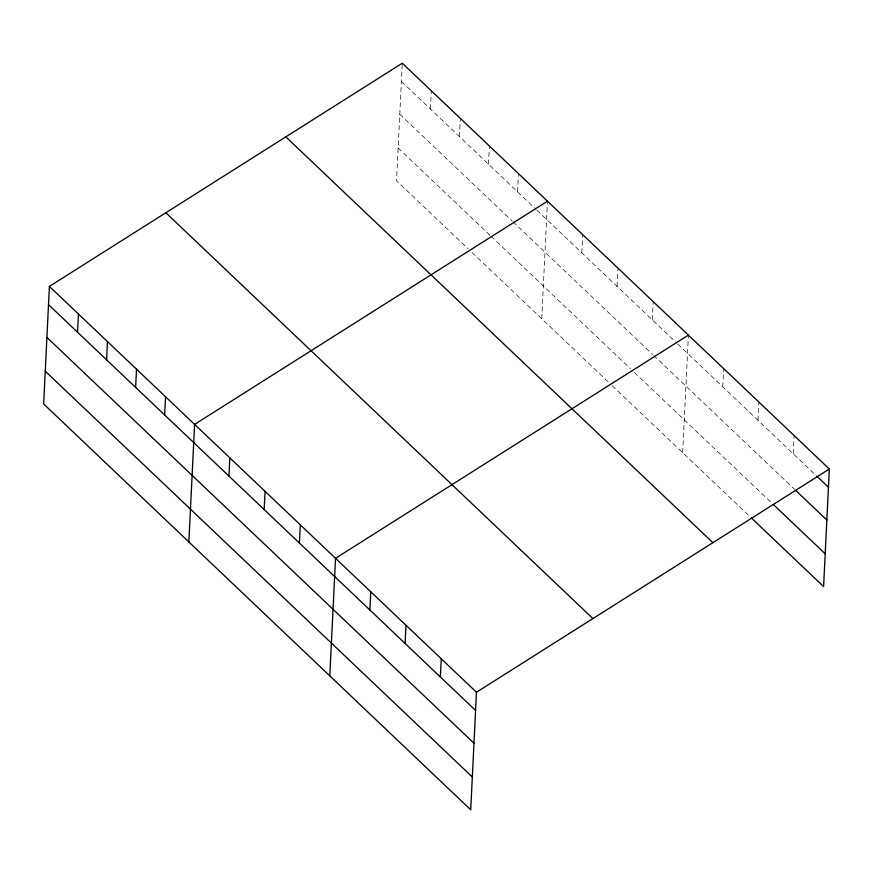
<?xml version="1.0" encoding="UTF-8"?>
<svg xmlns="http://www.w3.org/2000/svg" width="873" height="873" viewBox="0 0 873 873"><rect width="100%" height="100%" fill="white"/><g stroke="black" fill="none" stroke-linecap="round" stroke-linejoin="round"><path stroke-width="0.65" stroke-dasharray="4.37 3.27" d="M402.213 64.504L396.528 180.766L468.157 248.838M430.422 109.016L431.317 90.803M459.46 136.614L460.355 118.401M488.509 164.211L489.338 147.297M517.547 191.809L518.442 173.585M541.729 318.754L547.48 201.183M581.822 252.886L582.717 234.662M617.058 286.366L617.888 269.441M652.295 319.845L653.179 301.621M682.664 452.672L688.415 335.101M722.757 386.804L723.652 368.581M757.993 420.284L758.877 402.06M793.23 453.764L794.114 435.551M401.384 81.429L535.935 209.291M536.906 210.207L676.761 343.1M677.732 344.027L815.731 475.152M399.779 114.21L512.069 220.913M513.04 221.829L652.644 354.493M653.626 355.42L794.561 489.338M398.132 147.984L490.091 235.372M491.062 236.288L630.437 368.733M634.355 372.455L771.372 502.662M472.031 252.515L609.256 382.92M612.202 385.713L749.22 515.91"/><path stroke-width="1.31" d="M49.401 286.409L43.65 403.97L470.722 809.795L476.472 692.234L49.401 286.409L402.278 63.205L829.35 469.03L823.599 586.591L751.173 517.776M77.555 332.22L78.439 314.007M106.593 359.818L107.477 341.605M135.631 387.416L136.526 369.192M164.67 415.013L165.564 396.789M188.852 541.958L194.603 424.387L547.48 201.183M228.944 476.091L229.839 457.867M264.181 509.57L265.076 491.346M299.417 543.05L300.312 524.826M329.787 675.877L335.538 558.305L688.415 335.101M369.879 610.009L370.774 591.785M405.116 643.488L406.01 625.275M440.352 676.968L441.247 658.755M476.472 692.234L829.35 469.03M816.713 476.091L828.455 487.243M795.532 490.266L826.851 520.035M773.336 504.518L825.203 553.809M285.82 136.865L712.903 542.679M165.848 212.75L592.92 618.575M48.506 304.633L475.589 710.447M46.902 337.415L473.984 743.239M45.254 371.189L472.326 777.014"/></g></svg>
